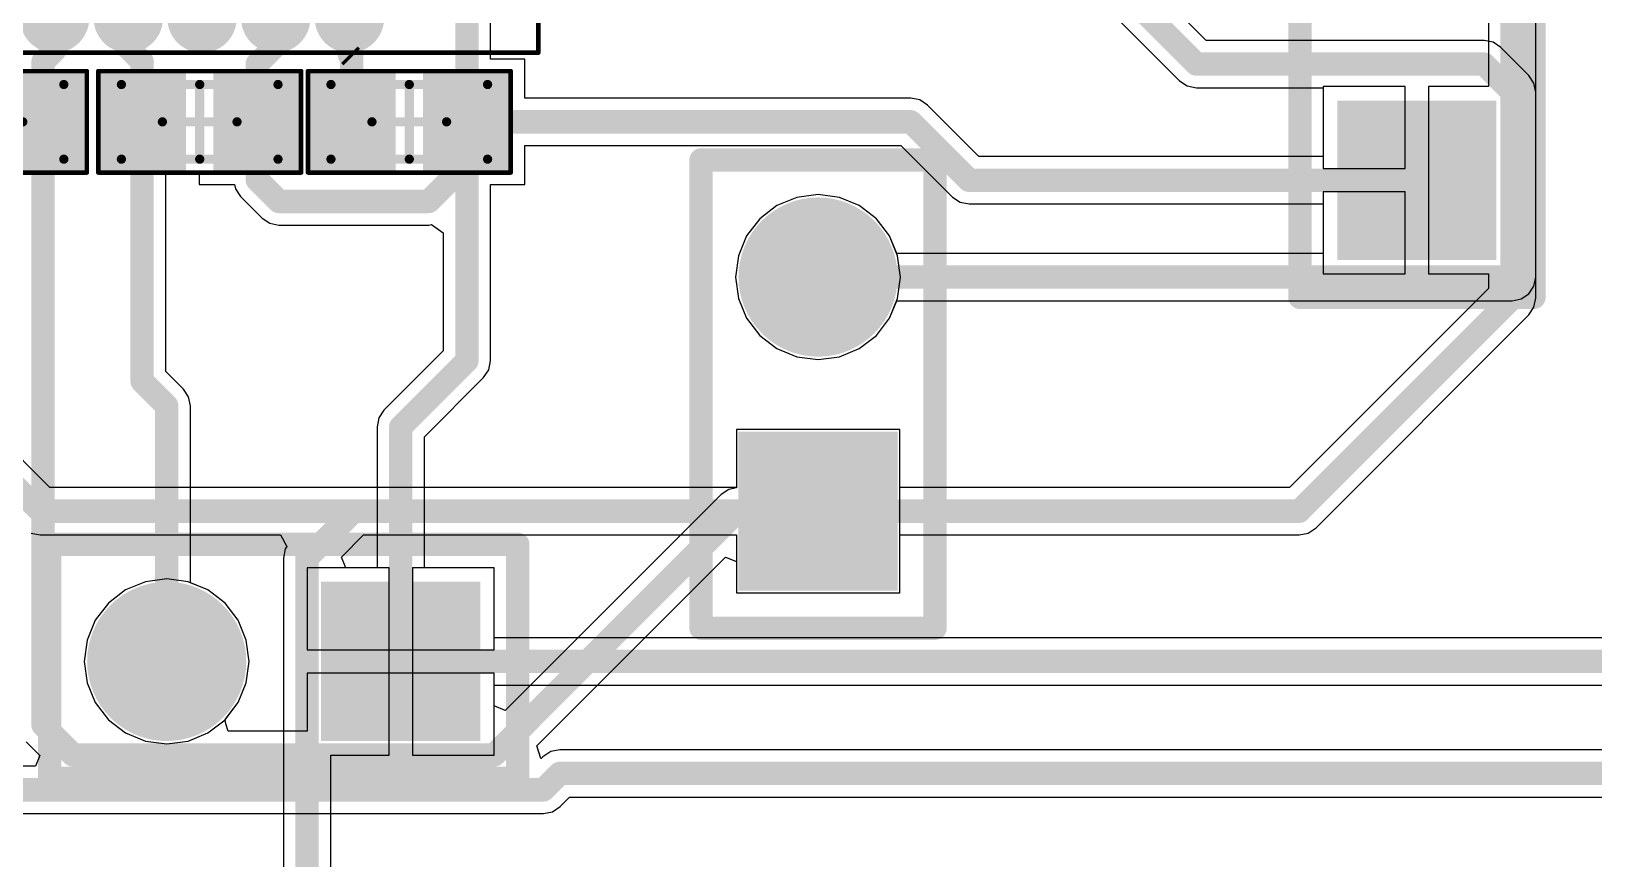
# Model space of a CAD drawing. Header units: millimetres. Extents: x 60.3 to 156.5, y 68.2 to 164.5.
# Drawn here: x 76.56 to 93.52, y 104.46 to 113.44 of the extents above; entities that cross this region are included whole.
import ezdxf

# ---------------------------------------------------------------- set-up
doc = ezdxf.new("R2010")
doc.units = ezdxf.units.MM
for name, color, linetype in [('BottomLayer', 5, 'Continuous'), ('BottomPaste', 16, 'Continuous'), ('BottomSolder', 6, 'Continuous'), ('KeepOutLayer', 6, 'Continuous'), ('Mechanical13', 56, 'Continuous'), ('Mechanical15', 56, 'Continuous'), ('MultiLayer', 9, 'Continuous'), ('PadHoleLayer', 156, 'Continuous'), ('TopLayer', 1, 'Continuous'), ('TopOverlay', 2, 'Continuous'), ('TopSolder', 216, 'Continuous')]:
    doc.layers.add(name, color=color, linetype=linetype)

# ---------------------------------------------------------------- blocks, each defined once
blk = doc.blocks.new('CAP0603_B_17')
at = {"layer": 'BottomLayer'}
for points in [[(-1, 0.425), (-1, -0.425), (-0.25, 0.425), (-0.25, -0.425)], [(0.25, 0.425), (0.25, -0.425), (1, 0.425), (1, -0.425)]]:
    blk.add_solid(points, dxfattribs=at)
at = {"layer": 'BottomPaste'}
for points in [[(-1, 0.425), (-1, -0.425), (-0.25, 0.425), (-0.25, -0.425)], [(0.25, 0.425), (0.25, -0.425), (1, 0.425), (1, -0.425)]]:
    blk.add_solid(points, dxfattribs=at)
at = {"layer": 'BottomSolder'}
for points in [[(-1.102, 0.527), (-1.102, -0.527), (-0.148, 0.527), (-0.148, -0.527)], [(0.148, 0.527), (0.148, -0.527), (1.102, 0.527), (1.102, -0.527)]]:
    blk.add_solid(points, dxfattribs=at)
at = {"layer": 'Mechanical13', "const_width": 0.1}
for points in [[(-0.85, -0.405), (-0.85, 0.405)], [(-0.85, 0.405), (0.85, 0.405)], [(0.85, -0.405), (0.85, 0.405)], [(-0.85, -0.405), (0.85, -0.405)]]:
    blk.add_lwpolyline(points, dxfattribs=at)
at = {"layer": 'Mechanical13', "const_width": 0.05}
for points in [[(-0.875, 0.405, 1), (-0.825, 0.405, 1)], [(-0.875, 0.405, 1), (-0.825, 0.405, 1)], [(0.825, 0.405, 1), (0.875, 0.405, 1)], [(0.825, 0.405, 1), (0.875, 0.405, 1)], [(-0.875, -0.405, 1), (-0.825, -0.405, 1)], [(-0.875, -0.405, 1), (-0.825, -0.405, 1)], [(0.825, -0.405, 1), (0.875, -0.405, 1)], [(0.825, -0.405, 1), (0.875, -0.405, 1)]]:
    blk.add_lwpolyline(points, format="xyb", close=True, dxfattribs=at)
at = {"layer": 'Mechanical15'}
for points, const_width in [([(-1.1, -0.55), (-1.1, 0.55)], 0.05), ([(-1.1, 0.55), (1.1, 0.55)], 0.05), ([(1.1, -0.55), (1.1, 0.55)], 0.05), ([(0, -0.405), (0, 0.405)], 0.1), ([(-0.405, 0), (0.405, 0)], 0.1), ([(-1.1, -0.55), (1.1, -0.55)], 0.05)]:
    blk.add_lwpolyline(points, dxfattribs=dict(at, const_width=const_width))
for points, const_width in [([(-1.112, 0.55, 1), (-1.088, 0.55, 1)], 0.025), ([(-1.112, 0.55, 1), (-1.088, 0.55, 1)], 0.025), ([(1.088, 0.55, 1), (1.113, 0.55, 1)], 0.025), ([(1.088, 0.55, 1), (1.113, 0.55, 1)], 0.025), ([(-0.025, 0.405, 1), (0.025, 0.405, 1)], 0.05), ([(-0.43, 0, 1), (-0.38, 0, 1)], 0.05), ([(0.38, 0, 1), (0.43, 0, 1)], 0.05), ([(-0.025, -0.405, 1), (0.025, -0.405, 1)], 0.05), ([(-1.112, -0.55, 1), (-1.088, -0.55, 1)], 0.025), ([(-1.112, -0.55, 1), (-1.088, -0.55, 1)], 0.025), ([(1.088, -0.55, 1), (1.113, -0.55, 1)], 0.025), ([(1.088, -0.55, 1), (1.113, -0.55, 1)], 0.025)]:
    blk.add_lwpolyline(points, format="xyb", close=True, dxfattribs=dict(at, const_width=const_width))
blk = doc.blocks.new('CAP0603_B_20')
at = {"layer": 'BottomLayer'}
for points in [[(-1, 0.425), (-1, -0.425), (-0.25, 0.425), (-0.25, -0.425)], [(0.25, 0.425), (0.25, -0.425), (1, 0.425), (1, -0.425)]]:
    blk.add_solid(points, dxfattribs=at)
at = {"layer": 'BottomPaste'}
for points in [[(-1, 0.425), (-1, -0.425), (-0.25, 0.425), (-0.25, -0.425)], [(0.25, 0.425), (0.25, -0.425), (1, 0.425), (1, -0.425)]]:
    blk.add_solid(points, dxfattribs=at)
at = {"layer": 'BottomSolder'}
for points in [[(-1.102, 0.527), (-1.102, -0.527), (-0.148, 0.527), (-0.148, -0.527)], [(0.148, 0.527), (0.148, -0.527), (1.102, 0.527), (1.102, -0.527)]]:
    blk.add_solid(points, dxfattribs=at)
at = {"layer": 'Mechanical13', "const_width": 0.1}
for points in [[(-0.85, -0.405), (-0.85, 0.405)], [(-0.85, 0.405), (0.85, 0.405)], [(0.85, -0.405), (0.85, 0.405)], [(-0.85, -0.405), (0.85, -0.405)]]:
    blk.add_lwpolyline(points, dxfattribs=at)
at = {"layer": 'Mechanical13', "const_width": 0.05}
for points in [[(-0.875, 0.405, 1), (-0.825, 0.405, 1)], [(-0.875, 0.405, 1), (-0.825, 0.405, 1)], [(0.825, 0.405, 1), (0.875, 0.405, 1)], [(0.825, 0.405, 1), (0.875, 0.405, 1)], [(-0.875, -0.405, 1), (-0.825, -0.405, 1)], [(-0.875, -0.405, 1), (-0.825, -0.405, 1)], [(0.825, -0.405, 1), (0.875, -0.405, 1)], [(0.825, -0.405, 1), (0.875, -0.405, 1)]]:
    blk.add_lwpolyline(points, format="xyb", close=True, dxfattribs=at)
at = {"layer": 'Mechanical15'}
for points, const_width in [([(-1.1, -0.55), (-1.1, 0.55)], 0.05), ([(-1.1, 0.55), (1.1, 0.55)], 0.05), ([(1.1, -0.55), (1.1, 0.55)], 0.05), ([(0, -0.405), (0, 0.405)], 0.1), ([(-0.405, 0), (0.405, 0)], 0.1), ([(-1.1, -0.55), (1.1, -0.55)], 0.05)]:
    blk.add_lwpolyline(points, dxfattribs=dict(at, const_width=const_width))
for points, const_width in [([(-1.113, 0.55, 1), (-1.088, 0.55, 1)], 0.025), ([(-1.113, 0.55, 1), (-1.088, 0.55, 1)], 0.025), ([(1.087, 0.55, 1), (1.112, 0.55, 1)], 0.025), ([(1.087, 0.55, 1), (1.112, 0.55, 1)], 0.025), ([(-0.025, 0.405, 1), (0.025, 0.405, 1)], 0.05), ([(-0.43, 0, 1), (-0.38, 0, 1)], 0.05), ([(0.38, 0, 1), (0.43, 0, 1)], 0.05), ([(-0.025, -0.405, 1), (0.025, -0.405, 1)], 0.05), ([(-1.113, -0.55, 1), (-1.088, -0.55, 1)], 0.025), ([(-1.113, -0.55, 1), (-1.088, -0.55, 1)], 0.025), ([(1.087, -0.55, 1), (1.112, -0.55, 1)], 0.025), ([(1.087, -0.55, 1), (1.112, -0.55, 1)], 0.025)]:
    blk.add_lwpolyline(points, format="xyb", close=True, dxfattribs=dict(at, const_width=const_width))
blk = doc.blocks.new('CAP0603_B_21')
at = {"layer": 'BottomLayer'}
for points in [[(-1, 0.425), (-1, -0.425), (-0.25, 0.425), (-0.25, -0.425)], [(0.25, 0.425), (0.25, -0.425), (1, 0.425), (1, -0.425)]]:
    blk.add_solid(points, dxfattribs=at)
at = {"layer": 'BottomPaste'}
for points in [[(-1, 0.425), (-1, -0.425), (-0.25, 0.425), (-0.25, -0.425)], [(0.25, 0.425), (0.25, -0.425), (1, 0.425), (1, -0.425)]]:
    blk.add_solid(points, dxfattribs=at)
at = {"layer": 'BottomSolder'}
for points in [[(-1.102, 0.527), (-1.102, -0.527), (-0.148, 0.527), (-0.148, -0.527)], [(0.148, 0.527), (0.148, -0.527), (1.102, 0.527), (1.102, -0.527)]]:
    blk.add_solid(points, dxfattribs=at)
at = {"layer": 'Mechanical13', "const_width": 0.1}
for points in [[(0.85, 0.405), (-0.85, 0.405)], [(-0.85, 0.405), (-0.85, -0.405)], [(0.85, 0.405), (0.85, -0.405)], [(0.85, -0.405), (-0.85, -0.405)]]:
    blk.add_lwpolyline(points, dxfattribs=at)
at = {"layer": 'Mechanical13', "const_width": 0.05}
for points in [[(-0.875, 0.405, 1), (-0.825, 0.405, 1)], [(-0.875, 0.405, 1), (-0.825, 0.405, 1)], [(0.825, 0.405, 1), (0.875, 0.405, 1)], [(0.825, 0.405, 1), (0.875, 0.405, 1)], [(-0.875, -0.405, 1), (-0.825, -0.405, 1)], [(-0.875, -0.405, 1), (-0.825, -0.405, 1)], [(0.825, -0.405, 1), (0.875, -0.405, 1)], [(0.825, -0.405, 1), (0.875, -0.405, 1)]]:
    blk.add_lwpolyline(points, format="xyb", close=True, dxfattribs=at)
at = {"layer": 'Mechanical15'}
for points, const_width in [([(1.1, 0.55), (-1.1, 0.55)], 0.05), ([(-1.1, 0.55), (-1.1, -0.55)], 0.05), ([(1.1, 0.55), (1.1, -0.55)], 0.05), ([(0, 0.405), (0, -0.405)], 0.1), ([(0.405, 0), (-0.405, 0)], 0.1), ([(1.1, -0.55), (-1.1, -0.55)], 0.05)]:
    blk.add_lwpolyline(points, dxfattribs=dict(at, const_width=const_width))
for points, const_width in [([(-1.113, 0.55, 1), (-1.088, 0.55, 1)], 0.025), ([(-1.113, 0.55, 1), (-1.088, 0.55, 1)], 0.025), ([(1.088, 0.55, 1), (1.113, 0.55, 1)], 0.025), ([(1.088, 0.55, 1), (1.113, 0.55, 1)], 0.025), ([(-0.025, 0.405, 1), (0.025, 0.405, 1)], 0.05), ([(-0.43, 0, 1), (-0.38, 0, 1)], 0.05), ([(0.38, 0, 1), (0.43, 0, 1)], 0.05), ([(-0.025, -0.405, 1), (0.025, -0.405, 1)], 0.05), ([(-1.113, -0.55, 1), (-1.088, -0.55, 1)], 0.025), ([(-1.113, -0.55, 1), (-1.088, -0.55, 1)], 0.025), ([(1.088, -0.55, 1), (1.113, -0.55, 1)], 0.025), ([(1.088, -0.55, 1), (1.113, -0.55, 1)], 0.025)]:
    blk.add_lwpolyline(points, format="xyb", close=True, dxfattribs=dict(at, const_width=const_width))
blk = doc.blocks.new('PLC_2_28')
at = {"layer": 'BottomLayer', "const_width": 0.762}
blk.add_lwpolyline([(-1.651, 0, 1), (-0.889, 0, 1)], format="xyb", close=True, dxfattribs=at)
at = {"layer": 'BottomLayer'}
blk.add_solid([(0.508, -0.762), (2.032, -0.762), (0.508, 0.762), (2.032, 0.762)], dxfattribs=at)
at = {"layer": 'BottomSolder', "const_width": 0.864}
blk.add_lwpolyline([(-1.702, 0, 1), (-0.838, 0, 1)], format="xyb", close=True, dxfattribs=at)
at = {"layer": 'BottomSolder'}
blk.add_solid([(0.406, -0.864), (2.134, -0.864), (0.406, 0.864), (2.134, 0.864)], dxfattribs=at)
at = {"layer": 'MultiLayer', "const_width": 0.762}
blk.add_lwpolyline([(-1.651, 0, 1), (-0.889, 0, 1)], format="xyb", close=True, dxfattribs=at)
at = {"layer": 'MultiLayer'}
blk.add_solid([(0.508, -0.762), (2.032, -0.762), (0.508, 0.762), (2.032, 0.762)], dxfattribs=at)
at = {"layer": 'PadHoleLayer', "const_width": 0.5}
for points in [[(-1.52, 0, 1), (-1.02, 0, 1)], [(1.02, 0, 1), (1.52, 0, 1)]]:
    blk.add_lwpolyline(points, format="xyb", close=True, dxfattribs=at)
at = {"layer": 'TopLayer', "const_width": 0.762}
blk.add_lwpolyline([(-1.651, 0, 1), (-0.889, 0, 1)], format="xyb", close=True, dxfattribs=at)
at = {"layer": 'TopLayer'}
blk.add_solid([(0.508, -0.762), (2.032, -0.762), (0.508, 0.762), (2.032, 0.762)], dxfattribs=at)
at = {"layer": 'TopOverlay', "const_width": 0.254}
for points in [[(-2.54, -1.27), (-2.54, 1.27)], [(-2.54, 1.27), (2.54, 1.27)], [(2.54, -1.27), (2.54, 1.27)], [(-2.54, -1.27), (2.54, -1.27)]]:
    blk.add_lwpolyline(points, dxfattribs=at)
at = {"layer": 'TopOverlay', "const_width": 0.127}
for points in [[(-2.603, 1.27, 1), (-2.476, 1.27, 1)], [(-2.603, 1.27, 1), (-2.476, 1.27, 1)], [(2.477, 1.27, 1), (2.604, 1.27, 1)], [(2.477, 1.27, 1), (2.604, 1.27, 1)], [(-2.603, -1.27, 1), (-2.476, -1.27, 1)], [(-2.603, -1.27, 1), (-2.476, -1.27, 1)], [(2.477, -1.27, 1), (2.604, -1.27, 1)], [(2.477, -1.27, 1), (2.604, -1.27, 1)]]:
    blk.add_lwpolyline(points, format="xyb", close=True, dxfattribs=at)
at = {"layer": 'TopSolder', "const_width": 0.864}
blk.add_lwpolyline([(-1.702, 0, 1), (-0.838, 0, 1)], format="xyb", close=True, dxfattribs=at)
at = {"layer": 'TopSolder'}
blk.add_solid([(0.406, -0.864), (2.134, -0.864), (0.406, 0.864), (2.134, 0.864)], dxfattribs=at)
blk = doc.blocks.new('PLC_2_29')
at = {"layer": 'BottomLayer', "const_width": 0.762}
blk.add_lwpolyline([(-1.651, 0, 1), (-0.889, 0, 1)], format="xyb", close=True, dxfattribs=at)
at = {"layer": 'BottomLayer'}
blk.add_solid([(0.508, -0.762), (2.032, -0.762), (0.508, 0.762), (2.032, 0.762)], dxfattribs=at)
at = {"layer": 'BottomSolder', "const_width": 0.864}
blk.add_lwpolyline([(-1.702, 0, 1), (-0.838, 0, 1)], format="xyb", close=True, dxfattribs=at)
at = {"layer": 'BottomSolder'}
blk.add_solid([(0.406, -0.864), (2.134, -0.864), (0.406, 0.864), (2.134, 0.864)], dxfattribs=at)
at = {"layer": 'MultiLayer', "const_width": 0.762}
blk.add_lwpolyline([(-1.651, 0, 1), (-0.889, 0, 1)], format="xyb", close=True, dxfattribs=at)
at = {"layer": 'MultiLayer'}
blk.add_solid([(0.508, -0.762), (2.032, -0.762), (0.508, 0.762), (2.032, 0.762)], dxfattribs=at)
at = {"layer": 'PadHoleLayer', "const_width": 0.5}
for points in [[(-1.52, 0, 1), (-1.02, 0, 1)], [(1.02, 0, 1), (1.52, 0, 1)]]:
    blk.add_lwpolyline(points, format="xyb", close=True, dxfattribs=at)
at = {"layer": 'TopLayer', "const_width": 0.762}
blk.add_lwpolyline([(-1.651, 0, 1), (-0.889, 0, 1)], format="xyb", close=True, dxfattribs=at)
at = {"layer": 'TopLayer'}
blk.add_solid([(0.508, -0.762), (2.032, -0.762), (0.508, 0.762), (2.032, 0.762)], dxfattribs=at)
at = {"layer": 'TopOverlay', "const_width": 0.254}
for points in [[(-2.54, -1.27), (-2.54, 1.27)], [(2.54, 1.27), (-2.54, 1.27)], [(2.54, -1.27), (2.54, 1.27)], [(2.54, -1.27), (-2.54, -1.27)]]:
    blk.add_lwpolyline(points, dxfattribs=at)
at = {"layer": 'TopOverlay', "const_width": 0.127}
for points in [[(-2.604, 1.27, 1), (-2.477, 1.27, 1)], [(-2.604, 1.27, 1), (-2.477, 1.27, 1)], [(2.476, 1.27, 1), (2.603, 1.27, 1)], [(2.476, 1.27, 1), (2.603, 1.27, 1)], [(-2.604, -1.27, 1), (-2.477, -1.27, 1)], [(-2.604, -1.27, 1), (-2.477, -1.27, 1)], [(2.476, -1.27, 1), (2.603, -1.27, 1)], [(2.476, -1.27, 1), (2.603, -1.27, 1)]]:
    blk.add_lwpolyline(points, format="xyb", close=True, dxfattribs=at)
at = {"layer": 'TopSolder', "const_width": 0.864}
blk.add_lwpolyline([(-1.702, 0, 1), (-0.838, 0, 1)], format="xyb", close=True, dxfattribs=at)
at = {"layer": 'TopSolder'}
blk.add_solid([(0.406, -0.864), (2.134, -0.864), (0.406, 0.864), (2.134, 0.864)], dxfattribs=at)
blk = doc.blocks.new('PLC_5_30')
at = {"layer": 'BottomLayer'}
blk.add_solid([(4.318, -0.762), (5.842, -0.762), (4.318, 0.762), (5.842, 0.762)], dxfattribs=at)
at = {"layer": 'BottomSolder'}
blk.add_solid([(4.216, -0.864), (5.944, -0.864), (4.216, 0.864), (5.944, 0.864)], dxfattribs=at)
at = {"layer": 'MultiLayer'}
blk.add_solid([(4.318, -0.762), (5.842, -0.762), (4.318, 0.762), (5.842, 0.762)], dxfattribs=at)
at = {"layer": 'PadHoleLayer', "const_width": 0.5}
blk.add_lwpolyline([(4.83, 0, 1), (5.33, 0, 1)], format="xyb", close=True, dxfattribs=at)
at = {"layer": 'TopLayer'}
blk.add_solid([(4.318, -0.762), (5.842, -0.762), (4.318, 0.762), (5.842, 0.762)], dxfattribs=at)
at = {"layer": 'TopOverlay', "const_width": 0.254}
for points in [[(6.35, 1.27), (-6.35, 1.27)], [(6.35, -1.27), (6.35, 1.27)], [(6.35, -1.27), (-6.35, -1.27)]]:
    blk.add_lwpolyline(points, dxfattribs=at)
at = {"layer": 'TopOverlay', "const_width": 0.127}
for points in [[(6.286, 1.27, 1), (6.413, 1.27, 1)], [(6.286, 1.27, 1), (6.413, 1.27, 1)], [(6.286, -1.27, 1), (6.413, -1.27, 1)], [(6.286, -1.27, 1), (6.413, -1.27, 1)]]:
    blk.add_lwpolyline(points, format="xyb", close=True, dxfattribs=at)
at = {"layer": 'TopSolder'}
blk.add_solid([(4.216, -0.864), (5.944, -0.864), (4.216, 0.864), (5.944, 0.864)], dxfattribs=at)
blk = doc.blocks.new('LQFP32_B_66')
at = {"layer": 'BottomLayer', "const_width": 0.55}
for points in [[(-3.775, 0.4), (-4.475, 0.4)], [(-3.775, -0.4), (-4.475, -0.4)], [(-3.775, -1.2), (-4.475, -1.2)], [(-3.775, -2), (-4.475, -2)], [(-3.775, -2.8), (-4.475, -2.8)]]:
    blk.add_lwpolyline(points, dxfattribs=at)
at = {"layer": 'BottomLayer', "const_width": 0.275}
for points in [[(-4.612, 0.4, 1), (-4.337, 0.4, 1)], [(-4.612, -0.4, 1), (-4.337, -0.4, 1)], [(-4.612, -1.2, 1), (-4.337, -1.2, 1)], [(-4.612, -2, 1), (-4.337, -2, 1)], [(-4.612, -2.8, 1), (-4.337, -2.8, 1)]]:
    blk.add_lwpolyline(points, format="xyb", close=True, dxfattribs=at)
at = {"layer": 'BottomPaste', "const_width": 0.55}
for points in [[(-3.775, 0.4), (-4.475, 0.4)], [(-3.775, -0.4), (-4.475, -0.4)], [(-3.775, -1.2), (-4.475, -1.2)], [(-3.775, -2), (-4.475, -2)], [(-3.775, -2.8), (-4.475, -2.8)]]:
    blk.add_lwpolyline(points, dxfattribs=at)
at = {"layer": 'BottomPaste', "const_width": 0.275}
for points in [[(-4.612, 0.4, 1), (-4.337, 0.4, 1)], [(-4.612, -0.4, 1), (-4.337, -0.4, 1)], [(-4.612, -1.2, 1), (-4.337, -1.2, 1)], [(-4.612, -2, 1), (-4.337, -2, 1)], [(-4.612, -2.8, 1), (-4.337, -2.8, 1)]]:
    blk.add_lwpolyline(points, format="xyb", close=True, dxfattribs=at)
at = {"layer": 'BottomSolder', "const_width": 0.753}
for points in [[(-3.775, 0.4), (-4.475, 0.4)], [(-3.775, -0.4), (-4.475, -0.4)], [(-3.775, -1.2), (-4.475, -1.2)], [(-3.775, -2), (-4.475, -2)], [(-3.775, -2.8), (-4.475, -2.8)]]:
    blk.add_lwpolyline(points, dxfattribs=at)
at = {"layer": 'BottomSolder', "const_width": 0.377}
for points in [[(-4.663, 0.4, 1), (-4.287, 0.4, 1)], [(-4.663, -0.4, 1), (-4.287, -0.4, 1)], [(-4.663, -1.2, 1), (-4.287, -1.2, 1)], [(-4.663, -2, 1), (-4.287, -2, 1)], [(-4.663, -2.8, 1), (-4.287, -2.8, 1)]]:
    blk.add_lwpolyline(points, format="xyb", close=True, dxfattribs=at)
at = {"layer": 'Mechanical15', "const_width": 0.05}
for points in [[(-4.85, 4.85), (-4.85, -4.85)], [(-4.85, -4.85), (4.85, -4.85)]]:
    blk.add_lwpolyline(points, dxfattribs=at)
at = {"layer": 'Mechanical15', "const_width": 0.025}
blk.add_lwpolyline([(-4.862, -4.85, 1), (-4.837, -4.85, 1)], format="xyb", close=True, dxfattribs=at)
blk.add_lwpolyline([(-4.862, -4.85, 1), (-4.837, -4.85, 1)], format="xyb", close=True, dxfattribs=at)

msp = doc.modelspace()

# ---------------------------------------------------------------- linework, layer by layer
at = {"layer": 'BottomLayer'}
for p, q in [((89.313, 113.338), (86.415, 116.236)), ((86.127, 115.797), (89.025, 112.899)), ((81.545, 113.133), (81.545, 113.724)), ((92.329, 113.338), (89.313, 113.338)), ((92.427, 113.318), (92.329, 113.338)), ((92.511, 113.262), (92.427, 113.318)), ((81.917, 113.133), (81.545, 113.133)), ((81.917, 112.711), (81.917, 113.133)), ((92.815, 112.958), (92.511, 113.262)), ((92.871, 112.874), (92.815, 112.958)), ((89.025, 112.899), (89.108, 112.843)), ((89.108, 112.843), (89.206, 112.824)), ((89.206, 112.824), (90.584, 112.824)), ((90.584, 112.824), (90.584, 112.077)), ((92.891, 112.776), (92.871, 112.874)), ((86.106, 112.711), (81.917, 112.711)), ((86.204, 112.691), (86.106, 112.711)), ((86.288, 112.636), (86.204, 112.691)), ((86.846, 112.077), (86.288, 112.636)), ((92.891, 110.77), (92.891, 112.776)), ((92.891, 112.776), (92.891, 112.776)), ((81.917, 111.775), (81.917, 112.197)), ((81.917, 112.197), (86, 112.197)), ((86, 112.197), (86.558, 111.638)), ((90.584, 112.077), (86.846, 112.077)), ((78.02, 109.746), (78.02, 111.904)), ((78.02, 111.904), (78.263, 111.904)), ((78.263, 111.904), (78.263, 111.904)), ((78.263, 111.904), (78.384, 111.889)), ((78.384, 111.889), (78.384, 111.775)), ((78.384, 111.775), (78.766, 111.775)), ((78.766, 111.775), (78.776, 111.727)), ((81.545, 109.862), (81.545, 111.775)), ((81.545, 111.775), (81.917, 111.775)), ((78.776, 111.727), (78.831, 111.644)), ((78.831, 111.644), (79.066, 111.409)), ((84.868, 111.634), (84.653, 111.545)), ((85.1, 111.665), (84.868, 111.634)), ((85.332, 111.634), (85.1, 111.665)), ((85.547, 111.545), (85.332, 111.634)), ((86.558, 111.638), (86.642, 111.583)), ((84.653, 111.545), (84.467, 111.403)), ((85.733, 111.403), (85.547, 111.545)), ((86.642, 111.583), (86.74, 111.563)), ((86.74, 111.563), (90.584, 111.563)), ((90.584, 111.563), (90.584, 111.027)), ((79.066, 111.409), (79.15, 111.353)), ((79.15, 111.353), (79.248, 111.333)), ((79.248, 111.333), (80.874, 111.333)), ((80.874, 111.333), (80.904, 111.339)), ((80.904, 111.339), (81.031, 111.251)), ((84.467, 111.403), (84.325, 111.217)), ((85.875, 111.217), (85.733, 111.403)), ((81.031, 111.251), (81.031, 109.968)), ((84.325, 111.217), (84.236, 111.002)), ((85.954, 111.027), (85.875, 111.217)), ((84.236, 111.002), (84.205, 110.77)), ((90.584, 111.027), (85.954, 111.027)), ((84.205, 110.77), (84.236, 110.539)), ((92.871, 110.672), (92.891, 110.77)), ((92.732, 110.533), (92.815, 110.588)), ((92.815, 110.588), (92.871, 110.672)), ((84.236, 110.539), (84.325, 110.323)), ((85.875, 110.323), (85.954, 110.513)), ((85.954, 110.513), (92.634, 110.513)), ((92.634, 110.513), (92.732, 110.533)), ((84.325, 110.323), (84.467, 110.137)), ((85.733, 110.137), (85.875, 110.323)), ((84.467, 110.137), (84.653, 109.995)), ((85.547, 109.995), (85.733, 110.137)), ((81.031, 109.968), (80.388, 109.325)), ((84.653, 109.995), (84.868, 109.906)), ((84.868, 109.906), (85.1, 109.875)), ((85.1, 109.875), (85.332, 109.906)), ((85.332, 109.906), (85.547, 109.995)), ((78.212, 109.554), (78.02, 109.746)), ((81.47, 109.68), (81.525, 109.763)), ((81.525, 109.763), (81.545, 109.862)), ((80.827, 109.037), (81.47, 109.68)), ((78.267, 109.471), (78.212, 109.554)), ((78.287, 109.372), (78.267, 109.471)), ((78.287, 107.454), (78.287, 109.372)), ((80.333, 109.242), (80.313, 109.144)), ((80.388, 109.325), (80.333, 109.242)), ((80.313, 109.144), (80.313, 107.616)), ((85.987, 109.117), (84.213, 109.117)), ((84.213, 109.117), (84.213, 108.484)), ((85.987, 107.343), (85.987, 109.117)), ((80.827, 107.616), (80.827, 109.037)), ((84.047, 108.412), (81.703, 106.068)), ((84.131, 108.467), (84.047, 108.412)), ((84.213, 108.484), (84.131, 108.467)), ((82.048, 105.686), (84.096, 107.733)), ((84.096, 107.733), (84.213, 107.685)), ((80.313, 107.616), (79.554, 107.616)), ((79.554, 107.616), (79.554, 106.727)), ((81.586, 107.616), (80.827, 107.616)), ((81.586, 106.727), (81.586, 107.616)), ((84.213, 107.685), (84.213, 107.343)), ((78.477, 107.375), (78.287, 107.454)), ((78.663, 107.233), (78.477, 107.375)), ((78.805, 107.047), (78.663, 107.233)), ((84.213, 107.343), (85.987, 107.343)), ((78.894, 106.832), (78.805, 107.047)), ((78.925, 106.6), (78.894, 106.832)), ((79.554, 106.727), (81.586, 106.727)), ((78.894, 106.368), (78.925, 106.6)), ((78.805, 106.153), (78.894, 106.368)), ((81.586, 106.473), (79.554, 106.473)), ((79.554, 106.473), (79.554, 105.843)), ((81.586, 106.117), (81.586, 106.473)), ((78.665, 105.97), (78.805, 106.153)), ((81.703, 106.068), (81.586, 106.117)), ((78.671, 105.922), (78.665, 105.97)), ((78.698, 105.843), (78.671, 105.922)), ((79.554, 105.843), (78.698, 105.843)), ((76.506, 105.729), (76.654, 105.581)), ((82.09, 105.548), (82.048, 105.686)), ((76.654, 105.581), (76.606, 105.464)), ((82.095, 105.547), (82.09, 105.548)), ((82.114, 105.566), (82.095, 105.547)), ((82.198, 105.622), (82.114, 105.566)), ((82.296, 105.642), (82.198, 105.622)), ((133.471, 105.642), (82.296, 105.642)), ((76.606, 105.464), (67.061, 105.464)), ((82.217, 104.969), (82.3, 105.025)), ((82.3, 105.025), (82.402, 105.128)), ((82.402, 105.128), (133.471, 105.128)), ((66.954, 104.95), (82.118, 104.95)), ((82.118, 104.95), (82.217, 104.969))]:
    msp.add_line(p, q, dxfattribs=at)
at = {"layer": 'BottomLayer', "const_width": 0.254}
for points in [[(86.233, 116.054), (89.206, 113.081)], [(76.813, 113.231), (76.813, 113.929)], [(77.613, 113.256), (77.613, 113.929)], [(79.213, 113.281), (79.213, 113.929)], [(80.013, 113.182), (80.013, 113.929)], [(81.288, 112.454), (81.288, 113.817)], [(76.688, 113.106), (76.813, 113.231)], [(77.613, 113.256), (77.763, 113.106)], [(79.013, 113.081), (79.213, 113.281)], [(80.013, 113.182), (80.038, 113.157)], [(76.688, 112.454), (76.688, 113.106)], [(77.763, 112.454), (77.763, 113.106)], [(79.013, 112.454), (79.013, 113.081)], [(80.038, 112.454), (80.038, 113.157)], [(89.206, 113.081), (92.329, 113.081)], [(92.329, 113.081), (92.634, 112.776)], [(92.634, 110.77), (92.634, 112.776)], [(76.688, 105.911), (76.688, 112.454)], [(77.763, 109.639), (77.763, 112.454)], [(79.013, 111.825), (79.013, 112.454)], [(81.288, 112.454), (86.106, 112.454)], [(81.288, 112.005), (81.288, 112.454)], [(86.106, 112.454), (86.74, 111.82)], [(80.874, 111.59), (81.288, 112.005)], [(81.288, 109.862), (81.288, 112.005)], [(79.013, 111.825), (79.248, 111.59)], [(86.74, 111.82), (91.6, 111.82)], [(79.248, 111.59), (80.874, 111.59)], [(85.1, 110.77), (92.634, 110.77)], [(80.57, 109.144), (81.288, 109.862)], [(77.763, 109.639), (78.03, 109.372)], [(78.03, 106.6), (78.03, 109.372)], [(80.57, 106.6), (80.57, 109.144)], [(81.585, 105.586), (84.229, 108.23)], [(84.229, 108.23), (85.1, 108.23)], [(76.688, 105.911), (77.013, 105.586)], [(77.013, 105.586), (81.585, 105.586)], [(82.118, 105.207), (82.296, 105.385)], [(82.296, 105.385), (134.187, 105.385)], [(66.954, 105.207), (82.118, 105.207)]]:
    msp.add_lwpolyline(points, dxfattribs=at)
at = {"layer": 'BottomLayer', "const_width": 0.127}
for points in [[(76.75, 113.231, 1), (76.877, 113.231, 1)], [(76.75, 113.231, 1), (76.877, 113.231, 1)], [(77.55, 113.256, 1), (77.677, 113.256, 1)], [(77.55, 113.256, 1), (77.677, 113.256, 1)], [(79.149, 113.281, 1), (79.276, 113.281, 1)], [(79.149, 113.281, 1), (79.276, 113.281, 1)], [(79.949, 113.182, 1), (80.076, 113.182, 1)], [(79.949, 113.182, 1), (80.076, 113.182, 1)], [(76.624, 113.106, 1), (76.751, 113.106, 1)], [(76.624, 113.106, 1), (76.751, 113.106, 1)], [(77.7, 113.106, 1), (77.827, 113.106, 1)], [(77.7, 113.106, 1), (77.827, 113.106, 1)], [(78.949, 113.081, 1), (79.076, 113.081, 1)], [(78.949, 113.081, 1), (79.076, 113.081, 1)], [(79.975, 113.157, 1), (80.102, 113.157, 1)], [(79.975, 113.157, 1), (80.102, 113.157, 1)], [(89.143, 113.081, 1), (89.27, 113.081, 1)], [(89.143, 113.081, 1), (89.27, 113.081, 1)], [(92.265, 113.081, 1), (92.392, 113.081, 1)], [(92.265, 113.081, 1), (92.392, 113.081, 1)], [(92.57, 112.776, 1), (92.697, 112.776, 1)], [(92.57, 112.776, 1), (92.697, 112.776, 1)], [(76.624, 112.454, 1), (76.751, 112.454, 1)], [(76.624, 112.454, 1), (76.751, 112.454, 1)], [(77.7, 112.454, 1), (77.827, 112.454, 1)], [(77.7, 112.454, 1), (77.827, 112.454, 1)], [(78.949, 112.454, 1), (79.076, 112.454, 1)], [(78.949, 112.454, 1), (79.076, 112.454, 1)], [(79.975, 112.454, 1), (80.102, 112.454, 1)], [(81.225, 112.454, 1), (81.352, 112.454, 1)], [(81.225, 112.454, 1), (81.352, 112.454, 1)], [(81.225, 112.454, 1), (81.352, 112.454, 1)], [(86.042, 112.454, 1), (86.169, 112.454, 1)], [(86.042, 112.454, 1), (86.169, 112.454, 1)], [(81.225, 112.005, 1), (81.352, 112.005, 1)], [(81.225, 112.005, 1), (81.352, 112.005, 1)], [(81.225, 112.005, 1), (81.352, 112.005, 1)], [(78.949, 111.825, 1), (79.076, 111.825, 1)], [(78.949, 111.825, 1), (79.076, 111.825, 1)], [(86.676, 111.82, 1), (86.803, 111.82, 1)], [(86.676, 111.82, 1), (86.803, 111.82, 1)], [(91.536, 111.82, 1), (91.663, 111.82, 1)], [(79.184, 111.59, 1), (79.311, 111.59, 1)], [(79.184, 111.59, 1), (79.311, 111.59, 1)], [(80.81, 111.59, 1), (80.937, 111.59, 1)], [(80.81, 111.59, 1), (80.937, 111.59, 1)], [(85.036, 110.77, 1), (85.163, 110.77, 1)], [(92.57, 110.77, 1), (92.697, 110.77, 1)], [(92.57, 110.77, 1), (92.697, 110.77, 1)], [(81.225, 109.862, 1), (81.352, 109.862, 1)], [(81.225, 109.862, 1), (81.352, 109.862, 1)], [(77.7, 109.639, 1), (77.827, 109.639, 1)], [(77.7, 109.639, 1), (77.827, 109.639, 1)], [(77.967, 109.372, 1), (78.094, 109.372, 1)], [(77.967, 109.372, 1), (78.094, 109.372, 1)], [(80.507, 109.144, 1), (80.634, 109.144, 1)], [(80.507, 109.144, 1), (80.634, 109.144, 1)], [(84.165, 108.23, 1), (84.292, 108.23, 1)], [(84.165, 108.23, 1), (84.292, 108.23, 1)], [(85.036, 108.23, 1), (85.163, 108.23, 1)], [(77.967, 106.6, 1), (78.094, 106.6, 1)], [(80.507, 106.6, 1), (80.634, 106.6, 1)], [(76.624, 105.911, 1), (76.751, 105.911, 1)], [(76.624, 105.911, 1), (76.751, 105.911, 1)], [(76.949, 105.586, 1), (77.076, 105.586, 1)], [(76.949, 105.586, 1), (77.076, 105.586, 1)], [(81.521, 105.586, 1), (81.648, 105.586, 1)], [(81.521, 105.586, 1), (81.648, 105.586, 1)], [(82.233, 105.385, 1), (82.359, 105.385, 1)], [(82.233, 105.385, 1), (82.359, 105.385, 1)], [(82.055, 105.207, 1), (82.182, 105.207, 1)], [(82.055, 105.207, 1), (82.182, 105.207, 1)]]:
    msp.add_lwpolyline(points, format="xyb", close=True, dxfattribs=at)
at = {"layer": 'KeepOutLayer', "const_width": 0.254}
msp.add_lwpolyline([(156.4, 116.327, 1), (60.4, 116.327, 1)], format="xyb", close=True, dxfattribs=at)
at = {"layer": 'TopLayer'}
for p, q in [((92.891, 110.541), (92.891, 120.946)), ((76.763, 108.487), (69.878, 115.371)), ((92.377, 113.707), (92.377, 112.836)), ((91.473, 112.836), (90.584, 112.836)), ((90.584, 112.836), (90.584, 111.947)), ((91.473, 111.947), (91.473, 112.836)), ((92.377, 112.836), (91.727, 112.836)), ((91.727, 112.836), (91.727, 111.82)), ((90.584, 111.947), (91.473, 111.947)), ((91.727, 111.82), (91.727, 110.804)), ((84.868, 111.634), (84.653, 111.545)), ((85.1, 111.665), (84.868, 111.634)), ((85.332, 111.634), (85.1, 111.665)), ((85.547, 111.545), (85.332, 111.634)), ((91.473, 111.693), (90.584, 111.693)), ((90.584, 111.693), (90.584, 110.804)), ((91.473, 110.804), (91.473, 111.693)), ((84.653, 111.545), (84.467, 111.403)), ((85.733, 111.403), (85.547, 111.545)), ((84.467, 111.403), (84.325, 111.217)), ((85.875, 111.217), (85.733, 111.403)), ((84.325, 111.217), (84.236, 111.002)), ((85.964, 111.002), (85.875, 111.217)), ((84.236, 111.002), (84.205, 110.77)), ((85.995, 110.77), (85.964, 111.002)), ((84.205, 110.77), (84.236, 110.539)), ((85.964, 110.539), (85.995, 110.77)), ((90.584, 110.804), (91.473, 110.804)), ((91.727, 110.804), (92.377, 110.804)), ((92.377, 110.804), (92.377, 110.647)), ((92.377, 110.647), (90.217, 108.487)), ((84.236, 110.539), (84.325, 110.323)), ((85.875, 110.323), (85.964, 110.539)), ((92.815, 110.359), (92.871, 110.442)), ((92.871, 110.442), (92.891, 110.541)), ((92.891, 110.541), (92.891, 110.541)), ((84.325, 110.323), (84.467, 110.137)), ((85.733, 110.137), (85.875, 110.323)), ((90.505, 108.048), (92.815, 110.359)), ((84.467, 110.137), (84.653, 109.995)), ((85.547, 109.995), (85.733, 110.137)), ((84.653, 109.995), (84.868, 109.906)), ((84.868, 109.906), (85.1, 109.875)), ((85.1, 109.875), (85.332, 109.906)), ((85.332, 109.906), (85.547, 109.995)), ((85.987, 109.117), (84.213, 109.117)), ((84.213, 109.117), (84.213, 108.487)), ((85.987, 108.487), (85.987, 109.117)), ((84.213, 108.487), (76.763, 108.487)), ((90.217, 108.487), (85.987, 108.487)), ((90.421, 107.993), (90.505, 108.048)), ((76.558, 107.993), (76.657, 107.973)), ((76.657, 107.973), (79.265, 107.973)), ((79.265, 107.973), (79.333, 107.846)), ((79.927, 107.733), (80.167, 107.973)), ((80.167, 107.973), (84.213, 107.973)), ((84.213, 107.973), (84.213, 107.343)), ((85.987, 107.343), (85.987, 107.973)), ((85.987, 107.973), (90.323, 107.973)), ((90.323, 107.973), (90.421, 107.993)), ((79.315, 107.82), (79.296, 107.722)), ((79.296, 107.722), (79.296, 101.524)), ((79.333, 107.846), (79.315, 107.82)), ((79.976, 107.616), (79.927, 107.733)), ((80.443, 107.616), (79.976, 107.616)), ((80.443, 106.6), (80.443, 107.616)), ((81.586, 107.616), (80.697, 107.616)), ((80.697, 107.616), (80.697, 106.6)), ((81.586, 106.857), (81.586, 107.616)), ((77.583, 107.375), (77.397, 107.233)), ((77.798, 107.464), (77.583, 107.375)), ((78.03, 107.495), (77.798, 107.464)), ((78.262, 107.464), (78.03, 107.495)), ((78.477, 107.375), (78.262, 107.464)), ((78.663, 107.233), (78.477, 107.375)), ((77.397, 107.233), (77.255, 107.047)), ((78.805, 107.047), (78.663, 107.233)), ((84.213, 107.343), (85.987, 107.343)), ((77.255, 107.047), (77.166, 106.832)), ((78.894, 106.832), (78.805, 107.047)), ((121.175, 106.857), (81.586, 106.857)), ((77.166, 106.832), (77.135, 106.6)), ((78.925, 106.6), (78.894, 106.832)), ((77.135, 106.6), (77.166, 106.368)), ((78.894, 106.368), (78.925, 106.6)), ((80.443, 105.584), (80.443, 106.6)), ((80.697, 106.6), (80.697, 105.584)), ((77.166, 106.368), (77.255, 106.153)), ((78.805, 106.153), (78.894, 106.368)), ((81.586, 105.584), (81.586, 106.343)), ((81.586, 106.343), (121.281, 106.343)), ((77.255, 106.153), (77.397, 105.967)), ((78.663, 105.967), (78.805, 106.153)), ((77.397, 105.967), (77.583, 105.825)), ((78.477, 105.825), (78.663, 105.967)), ((77.583, 105.825), (77.798, 105.736)), ((77.798, 105.736), (78.03, 105.705)), ((78.03, 105.705), (78.262, 105.736)), ((78.262, 105.736), (78.477, 105.825)), ((79.81, 101.63), (79.81, 105.584)), ((79.81, 105.584), (80.443, 105.584)), ((80.697, 105.584), (81.586, 105.584))]:
    msp.add_line(p, q, dxfattribs=at)
at = {"layer": 'TopLayer', "const_width": 0.254}
for points in [[(92.634, 110.541), (92.634, 120.946)], [(69.19, 115.696), (76.657, 108.23)], [(90.323, 108.23), (92.634, 110.541)], [(76.657, 108.23), (80.061, 108.23)], [(79.553, 107.722), (80.061, 108.23)], [(80.061, 108.23), (85.1, 108.23)], [(85.1, 108.23), (90.323, 108.23)], [(79.553, 101.524), (79.553, 107.722)], [(80.57, 106.6), (121.281, 106.6)]]:
    msp.add_lwpolyline(points, dxfattribs=at)
at = {"layer": 'TopLayer', "const_width": 0.127}
for points in [[(92.57, 110.541, 1), (92.697, 110.541, 1)], [(92.57, 110.541, 1), (92.697, 110.541, 1)], [(76.593, 108.23, 1), (76.72, 108.23, 1)], [(76.593, 108.23, 1), (76.72, 108.23, 1)], [(79.997, 108.23, 1), (80.124, 108.23, 1)], [(79.997, 108.23, 1), (80.124, 108.23, 1)], [(79.997, 108.23, 1), (80.124, 108.23, 1)], [(85.036, 108.23, 1), (85.163, 108.23, 1)], [(85.036, 108.23, 1), (85.163, 108.23, 1)], [(90.26, 108.23, 1), (90.387, 108.23, 1)], [(90.26, 108.23, 1), (90.387, 108.23, 1)], [(79.489, 107.722, 1), (79.616, 107.722, 1)], [(79.489, 107.722, 1), (79.616, 107.722, 1)], [(80.507, 106.6, 1), (80.634, 106.6, 1)]]:
    msp.add_lwpolyline(points, format="xyb", close=True, dxfattribs=at)

# ---------------------------------------------------------------- block references
for name, p, rotation in [('PLC_5_30', (91.6, 116.9), 270), ('LQFP32_B_66', (77.213, 118.054), 90), ('CAP0603_B_20', (76.063, 112.454), 360), ('CAP0603_B_21', (78.388, 112.454), 180), ('CAP0603_B_17', (80.663, 112.454), 360), ('PLC_2_29', (85.1, 109.5), 270), ('PLC_2_28', (79.3, 106.6), 360)]:
    msp.add_blockref(name, p, dxfattribs=dict(rotation=rotation))

doc.saveas('drawing.dxf')
